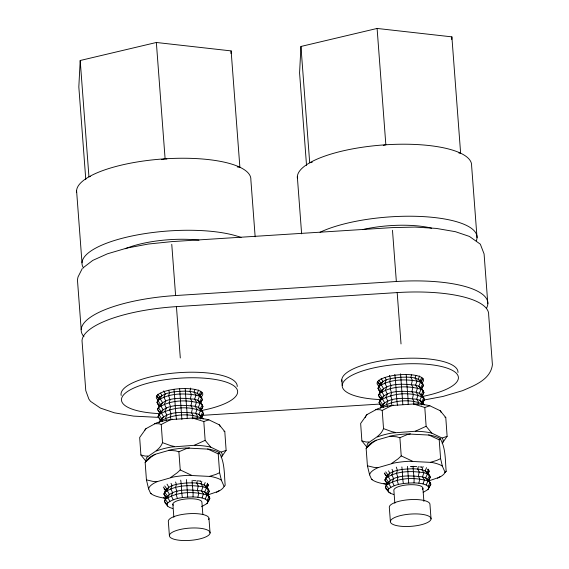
<?xml version="1.0" encoding="UTF-8"?>
<svg xmlns="http://www.w3.org/2000/svg" width="569" height="569" viewBox="0 0 569 569"><rect width="100%" height="100%" fill="white"/><g stroke="black" fill="none" stroke-linecap="round" stroke-linejoin="round"><path stroke-width="0.85" d="M237.237 166.937L239.876 167.236L231.128 50.904L156.354 42.483L80.201 60.499L78.828 86.929L85.784 179.47M230.993 53.55L231.128 50.904M458.863 153.004L460.627 153.196L451.878 36.864L377.105 28.45L300.951 46.466L299.571 72.896L306.535 165.43M451.736 39.51L451.878 36.864M185.252 388.584C185.622 398.592 187.08 408.471 187.222 418.5M192.144 480.272C192.009 485.869 193.567 491.282 192.976 496.929C184.434 497.228 174.854 497.484 167.791 502.889L167.009 504.532L167.62 506.09L169.583 507.448L172.756 508.522M406.238 374.537C406.607 384.537 408.065 394.417 408.208 404.445M413.13 466.224C413.002 471.822 414.559 477.227 413.969 482.882C405.427 483.181 395.839 483.43 388.776 488.835L388.001 490.478L388.613 492.036L390.569 493.401L393.741 494.475M190.658 388.072L189.911 391.444L191.376 394.281L190.437 398.499L191.902 401.33L190.971 405.548L192.436 408.386L191.497 412.603L192.962 415.441L192.215 418.812M197.365 480.599L196.803 483.131L198.268 485.969L197.329 490.179L198.801 493.017L197.863 497.235L192.976 496.929M411.458 374.864L410.896 377.389L412.361 380.227L411.423 384.445L412.895 387.283L411.956 391.5L413.421 394.338L412.489 398.549L413.955 401.387L413.393 403.919M418.35 466.552L417.788 469.076L419.253 471.914L418.322 476.132L419.787 478.97L418.848 483.181L413.969 482.882M151.269 493.501L150.536 493.266L148.623 488.927L149.028 487.676A38.123 11.7 -4.2 0 1 154.32 483.045L157.172 481.637L173.282 477.021A38.123 11.7 -4.2 0 1 187.934 475.321L210.772 476.488A38.123 11.7 -4.2 0 1 220.139 479.411L221.348 480.165L224.086 486.381L225.189 485.3C224.143 474.411 224.961 462.689 219.335 452.832L218.126 452.078A38.123 11.7 -4.2 0 0 208.766 449.154L185.921 447.988A38.123 11.7 -4.2 0 0 171.269 449.688L155.159 454.304L152.307 455.712A38.123 11.7 -4.2 0 0 147.335 459.816M224.086 486.381L224.015 486.602A38.123 11.7 -4.2 0 1 218.731 491.225L207.208 495.137L209.321 491.211C206.156 481.929 194.555 482.825 186.653 482.946C178.346 483.942 166.696 484.411 163.879 494.105L166.589 498.394M372.254 479.454L371.529 479.219L369.608 474.873L370.021 473.621A38.123 11.7 -4.2 0 1 375.305 468.991L378.157 467.59L394.267 462.974A38.123 11.7 -4.2 0 1 408.919 461.267L431.764 462.433A38.123 11.7 -4.2 0 1 441.124 465.364L442.333 466.111L445.079 472.327L446.174 471.246C445.129 460.357 445.947 448.635 440.321 438.777L439.112 438.023A38.123 11.7 -4.2 0 0 429.751 435.1L406.906 433.934A38.123 11.7 -4.2 0 0 392.261 435.641L376.145 440.25L373.292 441.658A38.123 11.7 -4.2 0 0 368.008 446.288M445.079 472.327L445.008 472.547A38.123 11.7 -4.2 0 1 439.716 477.178L428.194 481.09M194.925 389.68L194.079 392.155L196.021 395.078L199.563 396.273L201.739 397.795L202.422 399.523L200.765 402.752M196.767 418.713L197.614 416.238L195.672 413.314C184.47 412.084 165.878 410.285 159.441 421.743C171.966 414.104 190.089 412.305 203.332 418.948L200.8 415.754L198.844 414.388L195.672 413.314L197.08 409.182L195.139 406.266C183.261 405.085 163.523 402.88 158.047 416.522L160.75 420.818M201.817 481.36L200.971 483.842L202.92 486.765L206.455 487.96L208.638 489.475L206.632 493.33L209.164 496.531L209.847 498.266L206.995 503.586L201.575 506.695M197.863 497.235L202.031 497.946L203.446 493.814L201.504 490.898C189.626 489.724 169.889 487.519 164.405 501.154L165.088 502.889L167.62 506.09M415.918 375.625L415.064 378.108L417.013 381.024L420.548 382.226L422.731 383.741L423.414 385.476L421.352 389.402M417.753 404.666L418.599 402.183L416.657 399.267C405.455 398.03 386.87 396.237 380.426 407.689C392.959 400.05 411.081 398.25 424.325 404.9L421.785 401.7L419.83 400.341L416.657 399.267L418.073 395.128L416.124 392.212C404.246 391.038 384.509 388.833 379.032 402.468L381.742 406.764M423.094 466.488L421.956 469.795L423.905 472.711L427.44 473.906L429.623 475.428L430.306 477.163L428.251 481.09M418.848 483.181L423.023 483.899L424.438 479.767L422.49 476.843C410.612 475.67 390.875 473.465 385.398 487.107L386.074 488.835L388.613 492.036M221.348 480.165L219.606 472.668L218.226 453.87L219.335 452.832M442.333 466.111L440.598 458.614L439.211 439.816L440.321 438.777M198.673 390.021L197.251 393.229L199.563 396.273L197.777 400.284L200.089 403.329L202.272 404.844L202.955 406.579L201.291 409.808M200.437 419.04L201.149 417.433L198.844 414.388L200.622 410.377L198.311 407.34L195.139 406.266L196.554 402.127L194.605 399.21C182.727 398.037 162.997 395.832 157.513 409.467L160.223 413.763M205.21 482.512L204.143 484.916L206.455 487.96L204.676 491.972L206.981 495.016L209.164 496.531L207.166 500.386L207.777 501.943L206.995 503.586M207.166 500.386L205.203 499.02L206.981 495.016C193.552 491.075 177.236 491.573 165.273 499.319L167.791 502.889M419.659 375.974L418.236 379.182L420.548 382.226L418.77 386.23L421.074 389.274L423.258 390.796L423.941 392.532L421.885 396.451M421.43 404.986L422.141 403.378L419.83 400.341L421.608 396.33L419.296 393.286L416.124 392.212L417.539 388.079L415.598 385.156C403.72 383.983 383.983 381.778 378.499 395.419L380.704 399.068M426.558 467.661L425.128 470.869L427.44 473.906L425.662 477.917L427.973 480.961L430.157 482.476L430.833 484.212L427.988 489.532L423.229 492.341M427.988 489.532L428.763 487.889L428.151 486.331L426.195 484.973L427.973 480.961C414.538 477.028 398.222 477.519 386.266 485.272L388.776 488.835M159.69 406.707L156.987 402.418L159.832 397.098C166.895 391.692 176.482 391.436 185.025 391.138C191.042 391.422 198.567 391.678 201.739 397.795L199.74 401.643L202.272 404.844L200.267 408.698L200.878 410.256L202.955 406.579M158.993 422.838L160.65 419.901L158.047 416.522L160.117 412.845L157.513 409.467L160.366 404.146L157.848 400.583L159.832 397.098L157.826 394.246M160.117 412.845L160.899 411.202L158.381 407.639C170.344 399.886 186.66 399.388 200.089 403.329L198.311 407.34L200.267 408.698L202.806 411.899L203.482 413.635L201.426 417.554M160.65 419.901L161.425 418.258L158.915 414.687C171.44 407.048 189.562 405.249 202.806 411.899L200.8 415.754L201.412 417.305L203.482 413.635M199.833 396.401L201.895 392.475L199.819 396.152L200.864 397.503M167.009 504.532L164.405 501.154L166.482 497.477L163.879 494.105L166.731 488.785L164.718 485.926M166.482 497.477L167.258 495.834L164.747 492.27C175.643 484.809 190.281 484.809 202.92 486.765L201.504 490.898L204.676 491.972L206.632 493.33M208.496 484.774L206.732 488.088M380.391 408.051L381.635 405.846L379.032 402.468L381.109 398.798L378.499 395.419L381.351 390.099L378.84 386.529C382.368 378.236 393.143 378.364 400.747 377.211C408.236 377.24 418.371 376.095 422.731 383.741L420.726 387.596L421.337 389.153L423.414 385.476L421.33 382.773M381.109 398.798L381.884 397.148L379.367 393.584C391.33 385.832 407.646 385.341 421.074 389.274L419.296 393.286L421.259 394.644L423.791 397.845L424.474 399.58L422.411 403.506M381.635 405.846L382.411 404.203L379.9 400.64C392.425 393.001 410.548 391.202 423.791 397.845L421.785 401.7L423.443 404.609M387.069 483.707L384.864 480.051L387.717 474.731C394.779 469.325 404.36 469.076 412.909 468.771C418.919 469.055 426.451 469.311 429.623 475.428L427.618 479.283L428.229 480.833L430.306 477.163L428.222 474.461M388.001 490.478L385.398 487.107L388.25 481.787L385.732 478.216L387.717 474.731L385.704 471.879M199.207 394.594L200.814 391.508M206.106 486.282L207.706 483.195M420.199 380.54L421.8 377.46M421.259 394.644L423.258 390.796L420.726 387.596L418.77 386.23L415.598 385.156L417.013 381.024C404.374 379.075 389.737 379.068 378.84 386.529L377.972 388.364L380.17 392.02M427.091 472.227L428.692 469.148M428.151 486.331L430.157 482.476L427.618 479.283L425.662 477.917L422.49 476.843L423.905 472.711C411.266 470.762 396.636 470.755 385.732 478.216L384.864 480.051L387.468 483.43M148.623 488.927L146.432 479.859L145.152 462.377L146.133 461.317L146.61 461.594M369.608 474.873L367.425 465.805L366.137 448.329L367.126 447.262M200.352 403.201L202.422 399.523M208.375 484.895L206.711 487.832L208.275 489.859M209.321 491.211L207.244 494.888L209.847 498.266L207.777 501.943M379.63 385.426L377.972 388.364L380.576 391.742M420.811 382.098L422.881 378.421L420.825 382.347M421.871 396.202L423.941 392.532L422.902 391.18M422.397 403.257L424.474 399.58L422.39 396.878M427.703 473.785L429.36 470.84M428.763 487.889L430.833 484.212L429.794 482.861M427.717 474.034L428.905 471.943M145.998 461.26L140.906 454.987L139.661 437.497L145.941 428.677L156.582 422.867A38.123 11.665 -4.1 0 1 169.285 419.687L193.73 417.966A38.123 11.665 -4.1 0 1 206.725 419.332L208.859 419.822L219.172 424.759L224.798 431.594L226.128 450.356L221.192 457.433M366.984 447.206L361.891 440.939L360.646 423.45L366.934 414.63L377.574 408.812A38.123 11.665 -4.1 0 1 390.277 405.64L414.723 403.912A38.123 11.665 -4.1 0 1 427.717 405.277L429.851 405.775L440.164 410.704L445.783 417.539L447.12 436.309L442.177 443.379M172.677 419.168L169 420.47L161.24 424.488L162.528 442.654C159.74 450.143 152.193 452.888 146.724 457.554A38.123 11.665 -4.1 0 0 146.269 460.634M393.663 405.121L389.985 406.422L382.226 410.434L383.52 428.606C380.725 436.089 373.179 438.841 367.709 443.5A38.123 11.665 -4.1 0 0 367.254 446.58M82.341 268.404L78.017 276.975L77.441 279.792L81.189 329.65M144.775 430.207L145.941 428.677M366.934 414.63L365.767 416.152A38.123 11.665 -4.1 0 0 365.213 417.71M145.152 462.377L151.162 457.028L155.159 454.304M366.137 448.329L372.147 442.974L376.145 440.25M445.008 472.426L446.174 471.246M189.427 447.867L186.042 448.721L178.894 451.786L180.231 469.951L177.236 472.768L170.501 477.59M410.42 433.813L407.027 434.673L399.886 437.739L401.223 455.897L398.229 458.721L391.486 463.543M83.444 267.544L92.783 260.389L107.377 253.824L126.894 248.07L148.402 244.03L171.667 241.626L391.849 227.628L415.021 227.074L436.245 228.404L455.435 231.697L469.446 236.441L480.328 244.179L484.084 253.938L487.832 303.796M199.847 395.213L201.028 394.31M200.38 402.262L201.554 401.358M200.907 409.317L202.087 408.414M201.44 416.366L202.621 415.462M207.272 493.949L208.453 493.046M207.806 501.005L208.979 500.101M422.426 402.319L423.606 401.415M216.547 492.306L218.994 490.634M437.54 478.252L439.986 476.587M192.372 417.952L203.809 421.529L208.859 419.822M413.364 403.898L424.794 407.482L429.851 405.775M203.809 421.529L205.146 440.342L194.321 445.299L171.233 447.035A38.123 11.665 -4.1 0 0 158.531 450.214L156.411 451.025M424.794 407.482L426.131 426.288L415.306 431.245L392.219 432.988A38.123 11.665 -4.1 0 0 379.516 436.16L377.403 436.971M226.128 450.356L221.121 452.106L210.807 447.17L208.674 446.679A38.123 11.665 -4.1 0 0 195.679 445.314L194.321 445.299M447.12 436.309L442.106 438.052L431.793 433.123L429.659 432.632A38.123 11.665 -4.1 0 0 416.664 431.266L415.306 431.245M219.606 472.668L215.914 474.404L209.641 476.31M440.598 458.614L436.9 460.357L430.626 462.256M90.656 176.426L88.949 176.831L80.201 60.499M161.674 159.626L165.102 158.815L166.859 159.014M312.267 162.186L309.7 162.798L300.951 46.466M383.278 145.387L385.846 144.782L377.105 28.45M424.033 400.007L442.959 396.451L462.476 390.697C474.361 385.533 490.556 379.644 492.413 364.729L488.664 314.87A93.195 28.023 -4.3 0 0 397.183 292.587L176.44 306.627A93.195 28.023 -4.3 0 0 82.021 340.724L85.77 390.583L88.864 399.082L90.521 401.358L100.414 408.08L114.419 412.824L133.608 416.117L158.267 417.361M154.469 423.677L159.1 423.791L161.24 424.488M375.455 409.623L380.092 409.737L382.226 410.434M83.977 336.741A93.195 28.023 -4.3 0 1 175.608 295.546L396.351 281.506A93.195 28.023 -4.3 0 1 486.459 308.277M201.881 415.377L379.615 404.075M410.491 466.566L411.323 466.53M368.876 441.978L366.144 442.042L361.891 440.939M147.89 456.025L145.159 456.089L140.906 454.987M389.473 436.21L396.614 436.814L399.886 437.739M168.488 450.257L175.629 450.868L178.894 451.786M414.211 466.516L416.728 466.601M193.225 480.563L196.028 480.677M378.157 467.59L373.94 467.362L367.425 465.805M157.172 481.637L152.954 481.41L146.432 479.859M150.536 493.266L150.877 493.593A38.123 11.7 -4.2 0 0 162.272 497.783L166.717 498.309M419.68 466.865L421.693 467.135L421.252 467.057M198.311 480.862L200.708 481.189L200.267 481.111M395.611 432.468L391.778 431.629L383.52 428.606M174.619 446.516L170.792 445.676L162.528 442.654M428.613 434.922L439.211 439.816M383.506 483.415L385.924 484.155L383.264 483.735A38.123 11.7 -4.2 0 1 371.863 479.546L371.529 479.219M207.628 448.977L218.226 453.87M163.324 497.711L164.939 498.202M423.023 483.899L426.195 484.973M202.031 497.946L205.203 499.02M412.425 461.146L401.223 455.897M191.44 475.2L180.231 469.951M444.944 417.191L445.783 417.539M223.958 431.245L224.798 431.594M377.667 381.891L378.122 383.044L379.58 384.061M378.655 390.099L380.106 391.109M379.182 397.155L380.64 398.165M379.715 404.203L381.166 405.213M386.074 488.835L387.532 489.852M199.74 401.643L197.777 400.284L194.605 399.21L196.021 395.078C183.389 393.129 168.751 393.122 157.848 400.583L156.987 402.418L159.59 405.797M157.663 404.154L159.846 405.669M164.562 495.834L166.745 497.356M440.164 410.704L440.356 410.896A38.123 11.665 -4.1 0 1 441.103 412.361M442.106 438.052L442.298 438.251A38.123 11.665 -4.1 0 1 442.59 442.789M219.172 424.759L219.364 424.951A38.123 11.665 -4.1 0 1 220.111 426.416M221.121 452.106L221.313 452.298A38.123 11.665 -4.1 0 1 221.604 456.843M431.793 433.123L426.131 426.288M210.807 447.17L205.146 440.342M378.122 383.044L379.644 384.964M387.041 477.291L384.559 473.579M159.164 399.658L156.681 395.939M164.028 488.785L166.056 491.346M377.439 381.315L380.042 384.687L380.825 383.044L378.812 380.192M384.338 472.995L386.941 476.374M156.973 396.038L159.057 398.741M163.346 487.05L165.949 490.428M389.644 492.185L390.569 493.401M381.116 378.421L382.937 381.422L381.194 384.722L383.47 388.478L381.728 391.778L383.997 395.533L382.254 398.833L384.53 402.582L382.788 405.882L383.698 407.383M388.471 470.862L389.829 473.109L388.086 476.409L390.362 480.165L388.62 483.465L390.889 487.213M160.586 393.222L161.952 395.476L160.209 398.777L162.478 402.532L160.735 405.832L163.011 409.58L161.269 412.881L163.538 416.636L161.795 419.936L162.706 421.437M167.023 484.162L168.844 487.164L167.101 490.464L169.37 494.212L167.635 497.512L169.903 501.268M385.106 377.588L386.244 379.936L384.879 383.065L386.771 386.991L385.412 390.121L387.304 394.047L385.938 397.176L387.83 401.095L386.472 404.225L387.603 406.579M391.998 469.269L393.136 471.623L391.771 474.752L393.67 478.678L392.304 481.808L394.196 485.727M163.737 390.853L165.252 393.99L163.893 397.119L165.785 401.045L164.42 404.175L166.312 408.094L164.953 411.223L166.845 415.15L165.479 418.279L166.617 420.633M171.013 483.323L172.151 485.677L170.785 488.807L172.677 492.726L171.319 495.855L173.211 499.781M389.395 375.433L390.512 378.691L389.644 381.671L391.045 385.739L390.17 388.727L391.572 392.795L390.704 395.782L392.105 399.843L391.23 402.831L392.077 405.27M396.287 467.121L397.411 470.371L396.536 473.358L397.937 477.427L397.07 480.414L398.471 484.482M168.687 390.298L169.526 392.738L168.652 395.725L170.06 399.794L169.185 402.781L170.586 406.842L169.718 409.829L171.12 413.898L170.245 416.885L171.084 419.325M175.579 481.986L176.418 484.425L175.551 487.413L176.952 491.481L176.077 494.461L177.478 498.529M394.794 374.416C396.088 384.637 396.124 394.914 397.418 405.135M401.856 466.943C402.681 472.462 402.247 478.045 403.414 483.55M173.972 389.303C175.003 399.253 175.224 409.246 176.426 419.182M180.7 480.158C181.788 485.947 181.177 491.815 182.429 497.598M392.482 230.281L396.351 281.506M180.302 357.972L176.44 306.627M477.028 237.686L471.609 165.671A87.37 26.274 -4.3 0 0 383.328 144.953A87.37 26.274 -4.3 0 0 297.402 178.275M431.046 518.914A20.384 6.131 -4.3 0 0 400.825 515.514A20.384 6.131 -4.3 0 0 400.27 526.197A20.384 6.131 -4.3 0 0 431.046 518.914L429.965 504.511A20.384 6.131 -4.3 0 0 409.95 499.639A20.384 6.131 -4.3 0 0 389.296 507.1L390.384 521.503M422.902 488.259L423.891 501.381M397.183 292.587L401.024 343.939M394.843 503.231L393.855 490.108A14.559 4.381 -4.3 0 1 410.505 484.696A14.559 4.381 -4.3 0 1 422.347 489.432M341.791 379.872L342.211 385.412M297.338 176.753L301.627 233.838M255.154 236.796L250.858 179.712A87.37 26.274 -4.3 0 0 162.578 158.986A87.37 26.274 -4.3 0 0 76.651 192.308M208.972 518.565L210.061 532.968A20.384 6.131 -4.3 0 1 179.285 540.244A20.384 6.131 -4.3 0 1 179.84 529.561A20.384 6.131 -4.3 0 1 210.061 532.968M202.834 514.561L201.917 502.313A14.559 4.381 -4.3 0 0 185.722 498.992A14.559 4.381 -4.3 0 0 173.303 505.272M175.608 295.546L171.76 244.314M156.354 42.483L165.102 158.815M172.869 504.162L173.858 517.278M169.391 535.55L168.31 521.147A20.384 6.131 -4.3 0 1 190.736 513.601A20.384 6.131 -4.3 0 1 208.61 519.653M76.587 190.793L82 262.807M408.706 483.003L407.504 466.36M402.824 404.573L400.569 373.826M187.713 497.057L186.468 479.56M181.881 419.474L179.626 388.719M428.784 470.627A21.032 6.302 -2.9 0 1 428.72 472.22M411.188 466.672A21.572 6.159 -4.6 0 1 413.805 466.658M427.347 469.212A21.572 6.159 -4.6 0 1 428.222 469.894M207.934 485.464A21.032 6.302 -2.9 0 1 207.187 487.092M207.344 483.927A21.032 6.302 -2.9 0 1 207.799 484.681M362.41 229.634A58.251 17.518 -4.3 0 1 431.615 228.155M125.237 248.76A58.251 17.518 -4.3 0 1 198.979 240.154M341.933 381.386A58.251 17.518 -4.3 0 1 398.272 358.733A58.251 17.518 -4.3 0 1 457.974 372.482M121.183 395.427A58.251 17.518 -4.3 0 1 177.521 372.773A58.251 17.518 -4.3 0 1 237.223 386.522M380.775 399.594A58.251 17.518 -4.3 0 1 353.15 374.679A58.251 17.518 -4.3 0 1 445.989 367.745A58.251 17.518 -4.3 0 1 422.098 396.508M379.303 386.159A23.301 7.006 -4.3 0 1 399.9 374.722A23.301 7.006 -4.3 0 1 421.629 383.051M160.024 413.627A58.251 17.518 -4.3 0 1 132.399 388.719A58.251 17.518 -4.3 0 1 225.246 381.785A58.251 17.518 -4.3 0 1 201.355 410.541M158.552 400.199A23.301 7.006 -4.3 0 1 179.157 388.755A23.301 7.006 -4.3 0 1 200.878 397.084M83.529 268.042A87.37 26.274 -4.3 0 1 135.678 235.232A87.37 26.274 -4.3 0 1 241.064 237.472M320.041 232.252A87.37 26.274 -4.3 0 1 422.739 216.583A87.37 26.274 -4.3 0 1 476.274 240.794"/></g></svg>
